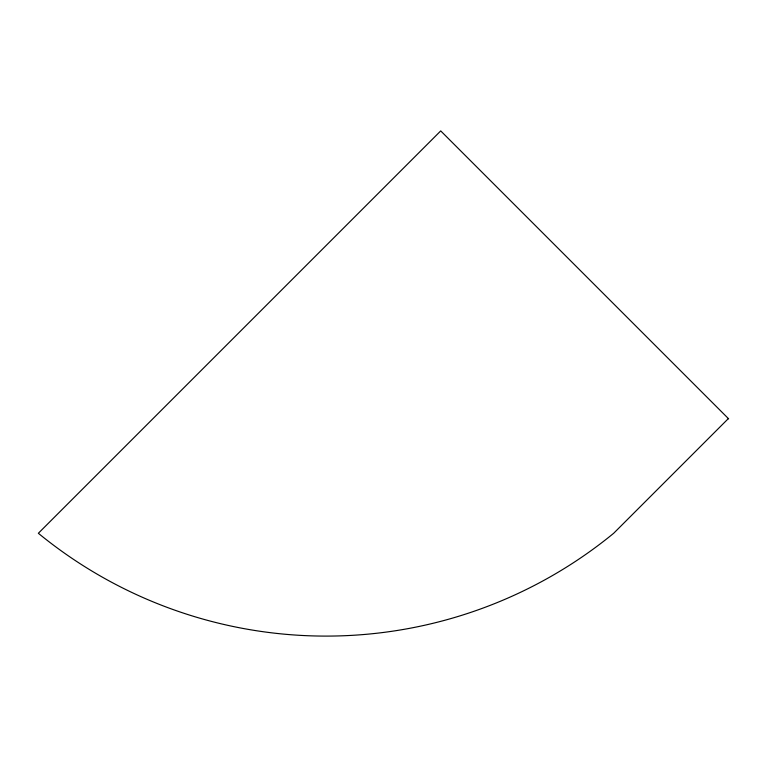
<?xml version="1.0" encoding="UTF-8"?>
<svg xmlns="http://www.w3.org/2000/svg" width="767" height="767" viewBox="0 0 767 767"><rect width="100%" height="100%" fill="white"/><g stroke="black" fill="none" stroke-linecap="round" stroke-linejoin="round"><path stroke-width="1.15" d="M728.468 418.475L613.677 533.276A453.815 453.815 0 0 1 38.35 533.276L440.718 130.908L728.65 418.84"/></g></svg>
